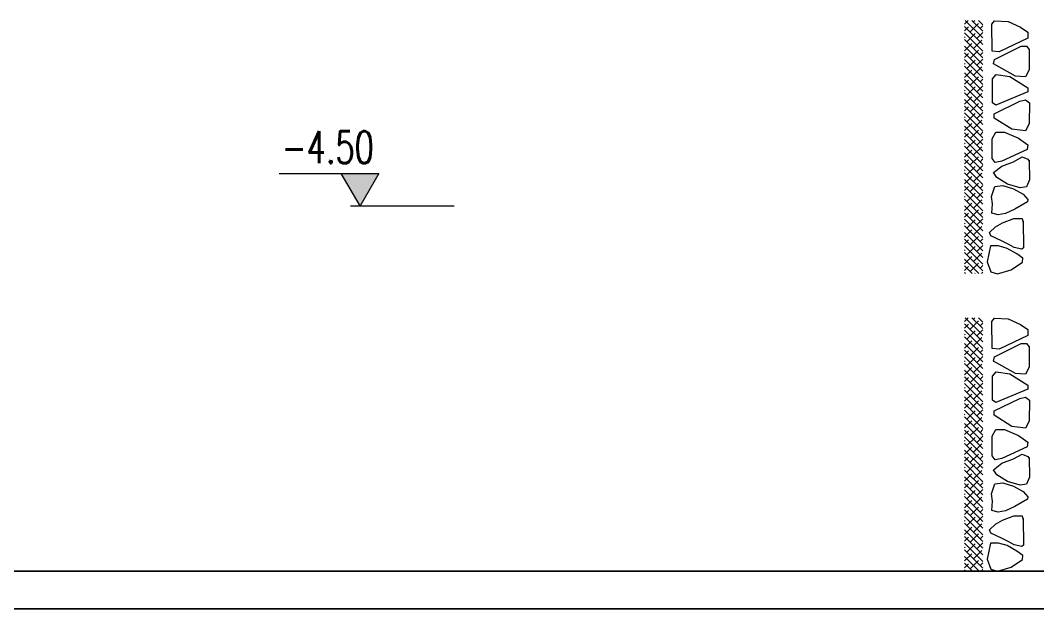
# Model space of a CAD drawing. Header units: inches. Extents: x -7543 to -822, y 102837 to 190349.
# Drawn here: x -828.9764 to -828.8682, y 102836.6651 to 102836.7276 of the extents above; entities that cross this region are included whole.
import ezdxf
from ezdxf.enums import TextEntityAlignment as Align

# ---------------------------------------------------------------- set-up
doc = ezdxf.new("R2010")
doc.units = ezdxf.units.IN
doc.header["$MEASUREMENT"] = 0
doc.layers.add('DUVAR', color=7, linetype='Continuous', lineweight=35, true_color=0xfc4642)
doc.layers.add('ICOL', color=55, linetype='Continuous', lineweight=25)
doc.layers.add('TARAMA', color=8, linetype='Continuous', lineweight=25)
doc.styles.add('KAPı-PEN', font='simplex.shx', dxfattribs={"width": 0.7, "height": 10})

msp = doc.modelspace()

# ---------------------------------------------------------------- hatches: boundary and pattern name
at = {"layer": 'ICOL'}
msp.add_hatch(color=2, dxfattribs=at).paths.add_polyline_path([(-828.93827, 102836.71135), (-828.94227, 102836.71135), (-828.94027, 102836.70788)])

# ---------------------------------------------------------------- linework, layer by layer
at = {"layer": 'DUVAR'}
for p, q in [((-837.60107, 102836.66908), (-821.99356, 102836.66908)), ((-837.60507, 102836.66508), (-821.98956, 102836.66508))]:
    msp.add_line(p, q, dxfattribs=at)
at = {"layer": 'ICOL', "color": 2}
for p, q in [((-828.94888, 102836.71135), (-828.93827, 102836.71135)), ((-828.94027, 102836.70788), (-828.94227, 102836.71135)), ((-828.93827, 102836.71135), (-828.94027, 102836.70788)), ((-828.94127, 102836.70788), (-828.93027, 102836.70788))]:
    msp.add_line(p, q, dxfattribs=at)
at = {"layer": 'TARAMA'}
for p, q in [((-828.87602, 102836.7272), (-828.87561, 102836.72761)), ((-828.87595, 102836.72761), (-828.87407, 102836.72574)), ((-828.87524, 102836.72761), (-828.87407, 102836.72645)), ((-828.87507, 102836.72744), (-828.8749, 102836.72761)), ((-828.87453, 102836.72761), (-828.87407, 102836.72715)), ((-828.87312, 102836.72721), (-828.87281, 102836.72755)), ((-828.87281, 102836.72755), (-828.87138, 102836.72748)), ((-828.87138, 102836.72748), (-828.87006, 102836.72689)), ((-828.87602, 102836.72697), (-828.87407, 102836.72503)), ((-828.87602, 102836.7265), (-828.8756, 102836.72691)), ((-828.87542, 102836.72638), (-828.87454, 102836.72727)), ((-828.87472, 102836.72567), (-828.87407, 102836.72632)), ((-828.87436, 102836.72674), (-828.87407, 102836.72703)), ((-828.87309, 102836.72432), (-828.87312, 102836.72721)), ((-828.87006, 102836.72689), (-828.86928, 102836.72635)), ((-828.86928, 102836.72635), (-828.86928, 102836.72572)), ((-828.87602, 102836.72627), (-828.87407, 102836.72432)), ((-828.87602, 102836.72579), (-828.87595, 102836.72585)), ((-828.87602, 102836.72556), (-828.87407, 102836.72362)), ((-828.87578, 102836.72532), (-828.87489, 102836.72621)), ((-828.87507, 102836.72461), (-828.87419, 102836.7255)), ((-828.86928, 102836.72572), (-828.87232, 102836.72425)), ((-828.87602, 102836.72438), (-828.87525, 102836.72514)), ((-828.87602, 102836.72485), (-828.87407, 102836.72291)), ((-828.87542, 102836.72355), (-828.87454, 102836.72444)), ((-828.87436, 102836.72391), (-828.87407, 102836.7242)), ((-828.87232, 102836.72425), (-828.87309, 102836.72432)), ((-828.87283, 102836.72346), (-828.86999, 102836.72488)), ((-828.86999, 102836.72488), (-828.86941, 102836.72488)), ((-828.86941, 102836.72488), (-828.86915, 102836.72452)), ((-828.86914, 102836.72456), (-828.86913, 102836.72234)), ((-828.87602, 102836.72415), (-828.87407, 102836.7222)), ((-828.87602, 102836.72367), (-828.8756, 102836.72408)), ((-828.87602, 102836.72344), (-828.87407, 102836.7215)), ((-828.87578, 102836.72249), (-828.87489, 102836.72338)), ((-828.87472, 102836.72285), (-828.87407, 102836.72349)), ((-828.87293, 102836.72298), (-828.87283, 102836.72346)), ((-828.87602, 102836.72296), (-828.87595, 102836.72302)), ((-828.87602, 102836.72273), (-828.87407, 102836.72079)), ((-828.87602, 102836.72155), (-828.87525, 102836.72232)), ((-828.87602, 102836.72202), (-828.87407, 102836.72008)), ((-828.87507, 102836.72179), (-828.87419, 102836.72267)), ((-828.87059, 102836.72168), (-828.87293, 102836.72298)), ((-828.86913, 102836.72234), (-828.86953, 102836.7216)), ((-828.87602, 102836.72132), (-828.87407, 102836.71937)), ((-828.87602, 102836.72084), (-828.8756, 102836.72126)), ((-828.87542, 102836.72073), (-828.87454, 102836.72161)), ((-828.87436, 102836.72108), (-828.87407, 102836.72137)), ((-828.87303, 102836.7214), (-828.87265, 102836.72184)), ((-828.87303, 102836.71884), (-828.87303, 102836.7214)), ((-828.87265, 102836.72184), (-828.87119, 102836.72164)), ((-828.87119, 102836.72164), (-828.86927, 102836.72044)), ((-828.86953, 102836.7216), (-828.87059, 102836.72168)), ((-828.87602, 102836.72061), (-828.87407, 102836.71867)), ((-828.87602, 102836.72013), (-828.87595, 102836.72019)), ((-828.87602, 102836.7199), (-828.87407, 102836.71796)), ((-828.87578, 102836.71966), (-828.87489, 102836.72055)), ((-828.87507, 102836.71896), (-828.87419, 102836.71984)), ((-828.87472, 102836.72002), (-828.87407, 102836.72066)), ((-828.86929, 102836.72002), (-828.87269, 102836.71858)), ((-828.86929, 102836.72044), (-828.86929, 102836.72002)), ((-828.87602, 102836.71872), (-828.87525, 102836.71949)), ((-828.87602, 102836.7192), (-828.87407, 102836.71725)), ((-828.87542, 102836.7179), (-828.87454, 102836.71878)), ((-828.87269, 102836.71858), (-828.87303, 102836.71884)), ((-828.87287, 102836.71769), (-828.87013, 102836.71902)), ((-828.87013, 102836.71902), (-828.86953, 102836.71916)), ((-828.86953, 102836.71916), (-828.86911, 102836.71884)), ((-828.86911, 102836.71884), (-828.86915, 102836.71661)), ((-828.87602, 102836.71849), (-828.87407, 102836.71655)), ((-828.87602, 102836.71801), (-828.8756, 102836.71843)), ((-828.87602, 102836.71778), (-828.87407, 102836.71584)), ((-828.87578, 102836.71684), (-828.87489, 102836.71772)), ((-828.87472, 102836.71719), (-828.87407, 102836.71783)), ((-828.87436, 102836.71825), (-828.87407, 102836.71854)), ((-828.87287, 102836.71723), (-828.87287, 102836.71769)), ((-828.87602, 102836.7173), (-828.87595, 102836.71737)), ((-828.87602, 102836.71707), (-828.87407, 102836.71513)), ((-828.87602, 102836.71589), (-828.87525, 102836.71666)), ((-828.87507, 102836.71613), (-828.87419, 102836.71701)), ((-828.87097, 102836.71605), (-828.87287, 102836.71723)), ((-828.86915, 102836.71661), (-828.86953, 102836.71587)), ((-828.87602, 102836.71637), (-828.87407, 102836.71442)), ((-828.87602, 102836.71566), (-828.87407, 102836.71372)), ((-828.87602, 102836.71518), (-828.8756, 102836.7156)), ((-828.87542, 102836.71507), (-828.87454, 102836.71595)), ((-828.87436, 102836.71542), (-828.87407, 102836.71571)), ((-828.87309, 102836.71501), (-828.87269, 102836.71574)), ((-828.87269, 102836.71574), (-828.87175, 102836.71574)), ((-828.87175, 102836.71574), (-828.87029, 102836.71509)), ((-828.86953, 102836.71587), (-828.87097, 102836.71605)), ((-828.87602, 102836.71495), (-828.87407, 102836.71301)), ((-828.87602, 102836.71448), (-828.87595, 102836.71454)), ((-828.87578, 102836.71401), (-828.87489, 102836.71489)), ((-828.87472, 102836.71436), (-828.87407, 102836.715)), ((-828.87307, 102836.71293), (-828.87309, 102836.71501)), ((-828.87029, 102836.71509), (-828.86929, 102836.71437)), ((-828.87602, 102836.71425), (-828.87407, 102836.7123)), ((-828.87602, 102836.71306), (-828.87525, 102836.71383)), ((-828.87602, 102836.71354), (-828.87407, 102836.7116)), ((-828.87507, 102836.7133), (-828.87419, 102836.71418)), ((-828.86937, 102836.71389), (-828.87203, 102836.71263)), ((-828.86929, 102836.71437), (-828.86937, 102836.71389)), ((-828.87602, 102836.71283), (-828.87407, 102836.71089)), ((-828.87602, 102836.71235), (-828.8756, 102836.71277)), ((-828.87542, 102836.71224), (-828.87454, 102836.71312)), ((-828.87436, 102836.71259), (-828.87407, 102836.71288)), ((-828.87274, 102836.71249), (-828.87307, 102836.71293)), ((-828.87203, 102836.71263), (-828.87274, 102836.71249)), ((-828.87203, 102836.71213), (-828.87081, 102836.71259)), ((-828.87081, 102836.71259), (-828.86989, 102836.71311)), ((-828.86989, 102836.71311), (-828.86927, 102836.71287)), ((-828.86927, 102836.71287), (-828.86913, 102836.71265)), ((-828.86913, 102836.71275), (-828.8691, 102836.71065)), ((-828.87602, 102836.71212), (-828.87407, 102836.71018)), ((-828.87602, 102836.71165), (-828.87595, 102836.71171)), ((-828.87602, 102836.71142), (-828.87407, 102836.70948)), ((-828.87578, 102836.71118), (-828.87489, 102836.71206)), ((-828.87507, 102836.71047), (-828.87419, 102836.71136)), ((-828.87472, 102836.71153), (-828.87407, 102836.71218)), ((-828.87295, 102836.71143), (-828.87203, 102836.71213)), ((-828.87257, 102836.71091), (-828.87295, 102836.71143)), ((-828.87602, 102836.71023), (-828.87525, 102836.711)), ((-828.87602, 102836.71071), (-828.87407, 102836.70877)), ((-828.87542, 102836.70941), (-828.87454, 102836.7103)), ((-828.87143, 102836.71021), (-828.87257, 102836.71091)), ((-828.87011, 102836.70981), (-828.87143, 102836.71021)), ((-828.8691, 102836.71065), (-828.86943, 102836.70993)), ((-828.87602, 102836.71), (-828.87407, 102836.70806)), ((-828.87602, 102836.70953), (-828.8756, 102836.70994)), ((-828.87602, 102836.7093), (-828.87407, 102836.70735)), ((-828.87578, 102836.70835), (-828.87489, 102836.70923)), ((-828.87472, 102836.7087), (-828.87407, 102836.70935)), ((-828.87436, 102836.70976), (-828.87407, 102836.71005)), ((-828.87313, 102836.7089), (-828.87279, 102836.70994)), ((-828.87279, 102836.70994), (-828.87195, 102836.71006)), ((-828.87195, 102836.71006), (-828.87079, 102836.70969)), ((-828.87079, 102836.70969), (-828.86977, 102836.70913)), ((-828.86943, 102836.70993), (-828.87011, 102836.70981)), ((-828.86977, 102836.70913), (-828.86927, 102836.70857)), ((-828.87602, 102836.70882), (-828.87595, 102836.70888)), ((-828.87602, 102836.70859), (-828.87407, 102836.70665)), ((-828.87602, 102836.70741), (-828.87525, 102836.70817)), ((-828.87507, 102836.70764), (-828.87419, 102836.70853)), ((-828.87303, 102836.70811), (-828.87313, 102836.7089)), ((-828.87311, 102836.70711), (-828.87303, 102836.70811)), ((-828.86933, 102836.70831), (-828.87065, 102836.70755)), ((-828.86927, 102836.70857), (-828.86933, 102836.70831)), ((-828.87602, 102836.70788), (-828.87407, 102836.70594)), ((-828.87602, 102836.70717), (-828.87407, 102836.70523)), ((-828.87602, 102836.7067), (-828.8756, 102836.70711)), ((-828.87542, 102836.70658), (-828.87454, 102836.70747)), ((-828.87436, 102836.70694), (-828.87407, 102836.70723)), ((-828.87245, 102836.70693), (-828.87311, 102836.70711)), ((-828.87167, 102836.70709), (-828.87245, 102836.70693)), ((-828.87065, 102836.70755), (-828.87167, 102836.70709)), ((-828.87602, 102836.70647), (-828.87407, 102836.70453)), ((-828.87602, 102836.70599), (-828.87595, 102836.70605)), ((-828.87578, 102836.70552), (-828.87489, 102836.70641)), ((-828.87472, 102836.70588), (-828.87407, 102836.70652)), ((-828.87273, 102836.70566), (-828.87199, 102836.70608)), ((-828.87199, 102836.70608), (-828.87077, 102836.70654)), ((-828.87077, 102836.70654), (-828.86989, 102836.70654)), ((-828.86989, 102836.70654), (-828.86979, 102836.70605)), ((-828.86979, 102836.7063), (-828.86975, 102836.70342)), ((-828.87602, 102836.70576), (-828.87407, 102836.70382)), ((-828.87602, 102836.70458), (-828.87525, 102836.70535)), ((-828.87602, 102836.70505), (-828.87407, 102836.70311)), ((-828.87507, 102836.70482), (-828.87419, 102836.7057)), ((-828.87335, 102836.70506), (-828.87273, 102836.70566)), ((-828.87323, 102836.7047), (-828.87335, 102836.70506)), ((-828.8721, 102836.70416), (-828.87323, 102836.7047)), ((-828.87602, 102836.70435), (-828.87407, 102836.7024)), ((-828.87602, 102836.70387), (-828.8756, 102836.70428)), ((-828.87602, 102836.70364), (-828.87407, 102836.7017)), ((-828.87542, 102836.70375), (-828.87454, 102836.70464)), ((-828.87472, 102836.70305), (-828.87407, 102836.70369)), ((-828.87436, 102836.70411), (-828.87407, 102836.7044)), ((-828.87326, 102836.70365), (-828.87343, 102836.70278)), ((-828.87239, 102836.70365), (-828.87326, 102836.70365)), ((-828.87147, 102836.70338), (-828.87239, 102836.70365)), ((-828.87137, 102836.70382), (-828.8721, 102836.70416)), ((-828.87075, 102836.70346), (-828.87137, 102836.70382)), ((-828.87602, 102836.70316), (-828.87595, 102836.70322)), ((-828.87602, 102836.70293), (-828.87407, 102836.70099)), ((-828.87578, 102836.70269), (-828.87489, 102836.70358)), ((-828.87507, 102836.70199), (-828.87419, 102836.70287)), ((-828.87343, 102836.70278), (-828.8736, 102836.70194)), ((-828.87045, 102836.7028), (-828.87147, 102836.70338)), ((-828.86993, 102836.70328), (-828.87075, 102836.70346)), ((-828.8698, 102836.70233), (-828.87045, 102836.7028)), ((-828.86975, 102836.70342), (-828.86993, 102836.70328)), ((-828.87602, 102836.70175), (-828.87525, 102836.70252)), ((-828.87602, 102836.70223), (-828.87451, 102836.70071)), ((-828.87602, 102836.70152), (-828.87521, 102836.70071)), ((-828.87602, 102836.70104), (-828.8756, 102836.70146)), ((-828.87542, 102836.70093), (-828.87454, 102836.70181)), ((-828.87436, 102836.70128), (-828.87407, 102836.70157)), ((-828.8736, 102836.70194), (-828.87323, 102836.70088)), ((-828.87107, 102836.7011), (-828.86985, 102836.7019)), ((-828.86985, 102836.7019), (-828.8698, 102836.70233)), ((-828.87602, 102836.70081), (-828.87592, 102836.70071)), ((-828.87493, 102836.70071), (-828.87489, 102836.70075)), ((-828.87422, 102836.70071), (-828.87407, 102836.70086)), ((-828.87323, 102836.70088), (-828.87251, 102836.70068)), ((-828.87251, 102836.70068), (-828.87107, 102836.7011)), ((-828.87602, 102836.6956), (-828.87561, 102836.69601)), ((-828.87602, 102836.69537), (-828.87407, 102836.69343)), ((-828.87602, 102836.6949), (-828.8756, 102836.69531)), ((-828.87595, 102836.69601), (-828.87407, 102836.69414)), ((-828.87542, 102836.69478), (-828.87454, 102836.69567)), ((-828.87524, 102836.69601), (-828.87407, 102836.69485)), ((-828.87507, 102836.69584), (-828.8749, 102836.69601)), ((-828.87453, 102836.69601), (-828.87407, 102836.69555)), ((-828.87436, 102836.69514), (-828.87407, 102836.69543)), ((-828.87312, 102836.69561), (-828.87281, 102836.69595)), ((-828.87309, 102836.69272), (-828.87312, 102836.69561)), ((-828.87281, 102836.69595), (-828.87138, 102836.69589)), ((-828.87138, 102836.69589), (-828.87006, 102836.69529)), ((-828.87006, 102836.69529), (-828.86928, 102836.69476)), ((-828.87602, 102836.69467), (-828.87407, 102836.69273)), ((-828.87602, 102836.69419), (-828.87595, 102836.69425)), ((-828.87602, 102836.69396), (-828.87407, 102836.69202)), ((-828.87578, 102836.69372), (-828.87489, 102836.69461)), ((-828.87507, 102836.69301), (-828.87419, 102836.6939)), ((-828.87472, 102836.69408), (-828.87407, 102836.69472)), ((-828.86928, 102836.69412), (-828.87232, 102836.69265)), ((-828.86928, 102836.69476), (-828.86928, 102836.69412)), ((-828.87602, 102836.69278), (-828.87525, 102836.69355)), ((-828.87602, 102836.69325), (-828.87407, 102836.69131)), ((-828.87542, 102836.69195), (-828.87454, 102836.69284)), ((-828.87283, 102836.69186), (-828.86999, 102836.69328)), ((-828.86999, 102836.69328), (-828.86941, 102836.69328)), ((-828.86941, 102836.69328), (-828.86915, 102836.69292)), ((-828.86914, 102836.69296), (-828.86913, 102836.69074)), ((-828.87602, 102836.69255), (-828.87407, 102836.6906)), ((-828.87602, 102836.69207), (-828.8756, 102836.69248)), ((-828.87602, 102836.69184), (-828.87407, 102836.6899)), ((-828.87578, 102836.69089), (-828.87489, 102836.69178)), ((-828.87472, 102836.69125), (-828.87407, 102836.69189)), ((-828.87436, 102836.69231), (-828.87407, 102836.6926)), ((-828.87232, 102836.69265), (-828.87309, 102836.69272)), ((-828.87293, 102836.69138), (-828.87283, 102836.69186)), ((-828.87602, 102836.69136), (-828.87595, 102836.69142)), ((-828.87602, 102836.69113), (-828.87407, 102836.68919)), ((-828.87602, 102836.68995), (-828.87525, 102836.69072)), ((-828.87507, 102836.69019), (-828.87419, 102836.69107)), ((-828.87059, 102836.69008), (-828.87293, 102836.69138)), ((-828.86913, 102836.69074), (-828.86953, 102836.69)), ((-828.87602, 102836.69042), (-828.87407, 102836.68848)), ((-828.87602, 102836.68972), (-828.87407, 102836.68778)), ((-828.87602, 102836.68924), (-828.8756, 102836.68966)), ((-828.87542, 102836.68913), (-828.87454, 102836.69001)), ((-828.87436, 102836.68948), (-828.87407, 102836.68977)), ((-828.87303, 102836.6898), (-828.87265, 102836.69024)), ((-828.87303, 102836.68724), (-828.87303, 102836.6898)), ((-828.87265, 102836.69024), (-828.87119, 102836.69004)), ((-828.87119, 102836.69004), (-828.86927, 102836.68884)), ((-828.86953, 102836.69), (-828.87059, 102836.69008)), ((-828.87602, 102836.68901), (-828.87407, 102836.68707)), ((-828.87602, 102836.68853), (-828.87595, 102836.6886)), ((-828.87578, 102836.68807), (-828.87489, 102836.68895)), ((-828.87472, 102836.68842), (-828.87407, 102836.68906)), ((-828.86929, 102836.68884), (-828.86929, 102836.68842)), ((-828.87602, 102836.6883), (-828.87407, 102836.68636)), ((-828.87602, 102836.68712), (-828.87525, 102836.68789)), ((-828.87602, 102836.6876), (-828.87407, 102836.68565)), ((-828.87507, 102836.68736), (-828.87419, 102836.68824)), ((-828.87287, 102836.6861), (-828.87013, 102836.68742)), ((-828.86929, 102836.68842), (-828.87269, 102836.68698)), ((-828.87013, 102836.68742), (-828.86953, 102836.68756)), ((-828.86953, 102836.68756), (-828.86911, 102836.68724)), ((-828.87602, 102836.68689), (-828.87407, 102836.68495)), ((-828.87602, 102836.68641), (-828.8756, 102836.68683)), ((-828.87542, 102836.6863), (-828.87454, 102836.68718)), ((-828.87436, 102836.68665), (-828.87407, 102836.68694)), ((-828.87269, 102836.68698), (-828.87303, 102836.68724)), ((-828.86911, 102836.68724), (-828.86915, 102836.68501)), ((-828.87602, 102836.68618), (-828.87407, 102836.68424)), ((-828.87602, 102836.68571), (-828.87595, 102836.68577)), ((-828.87602, 102836.68548), (-828.87407, 102836.68353)), ((-828.87578, 102836.68524), (-828.87489, 102836.68612)), ((-828.87507, 102836.68453), (-828.87419, 102836.68541)), ((-828.87472, 102836.68559), (-828.87407, 102836.68623)), ((-828.87287, 102836.68564), (-828.87287, 102836.6861)), ((-828.87097, 102836.68445), (-828.87287, 102836.68564)), ((-828.87602, 102836.68429), (-828.87525, 102836.68506)), ((-828.87602, 102836.68477), (-828.87407, 102836.68283)), ((-828.87542, 102836.68347), (-828.87454, 102836.68435)), ((-828.87309, 102836.68341), (-828.87269, 102836.68414)), ((-828.87269, 102836.68414), (-828.87175, 102836.68414)), ((-828.87175, 102836.68414), (-828.87029, 102836.68349)), ((-828.86953, 102836.68427), (-828.87097, 102836.68445)), ((-828.86915, 102836.68501), (-828.86953, 102836.68427)), ((-828.87602, 102836.68406), (-828.87407, 102836.68212)), ((-828.87602, 102836.68358), (-828.8756, 102836.684)), ((-828.87602, 102836.68335), (-828.87407, 102836.68141)), ((-828.87578, 102836.68241), (-828.87489, 102836.68329)), ((-828.87472, 102836.68276), (-828.87407, 102836.68341)), ((-828.87436, 102836.68382), (-828.87407, 102836.68411)), ((-828.87307, 102836.68133), (-828.87309, 102836.68341)), ((-828.87029, 102836.68349), (-828.86929, 102836.68277)), ((-828.87602, 102836.68288), (-828.87595, 102836.68294)), ((-828.87602, 102836.68265), (-828.87407, 102836.6807)), ((-828.87602, 102836.68146), (-828.87525, 102836.68223)), ((-828.87507, 102836.6817), (-828.87419, 102836.68259)), ((-828.86937, 102836.68229), (-828.87203, 102836.68103)), ((-828.86929, 102836.68277), (-828.86937, 102836.68229)), ((-828.87602, 102836.68194), (-828.87407, 102836.68)), ((-828.87602, 102836.68123), (-828.87407, 102836.67929)), ((-828.87602, 102836.68076), (-828.8756, 102836.68117)), ((-828.87542, 102836.68064), (-828.87454, 102836.68152)), ((-828.87436, 102836.68099), (-828.87407, 102836.68128)), ((-828.87274, 102836.68089), (-828.87307, 102836.68133)), ((-828.87203, 102836.68103), (-828.87274, 102836.68089)), ((-828.87203, 102836.68053), (-828.87081, 102836.68099)), ((-828.87081, 102836.68099), (-828.86989, 102836.68151)), ((-828.86989, 102836.68151), (-828.86927, 102836.68127)), ((-828.86927, 102836.68127), (-828.86913, 102836.68105)), ((-828.86913, 102836.68115), (-828.8691, 102836.67905)), ((-828.87602, 102836.68053), (-828.87407, 102836.67858)), ((-828.87602, 102836.68005), (-828.87595, 102836.68011)), ((-828.87602, 102836.67982), (-828.87407, 102836.67788)), ((-828.87578, 102836.67958), (-828.87489, 102836.68046)), ((-828.87472, 102836.67993), (-828.87407, 102836.68058)), ((-828.87295, 102836.67983), (-828.87203, 102836.68053)), ((-828.87257, 102836.67931), (-828.87295, 102836.67983)), ((-828.87602, 102836.67863), (-828.87525, 102836.6794)), ((-828.87602, 102836.67911), (-828.87407, 102836.67717)), ((-828.87507, 102836.67887), (-828.87419, 102836.67976)), ((-828.87143, 102836.67861), (-828.87257, 102836.67931)), ((-828.8691, 102836.67905), (-828.86943, 102836.67833)), ((-828.87602, 102836.6784), (-828.87407, 102836.67646)), ((-828.87602, 102836.67793), (-828.8756, 102836.67834)), ((-828.87602, 102836.6777), (-828.87407, 102836.67575)), ((-828.87542, 102836.67781), (-828.87454, 102836.6787)), ((-828.87472, 102836.6771), (-828.87407, 102836.67775)), ((-828.87436, 102836.67817), (-828.87407, 102836.67846)), ((-828.87313, 102836.6773), (-828.87279, 102836.67834)), ((-828.87279, 102836.67834), (-828.87195, 102836.67846)), ((-828.87195, 102836.67846), (-828.87079, 102836.67809)), ((-828.87011, 102836.67821), (-828.87143, 102836.67861)), ((-828.87079, 102836.67809), (-828.86977, 102836.67753)), ((-828.86943, 102836.67833), (-828.87011, 102836.67821)), ((-828.87602, 102836.67722), (-828.87595, 102836.67728)), ((-828.87602, 102836.67699), (-828.87407, 102836.67505)), ((-828.87602, 102836.67581), (-828.87525, 102836.67657)), ((-828.87578, 102836.67675), (-828.87489, 102836.67764)), ((-828.87507, 102836.67604), (-828.87419, 102836.67693)), ((-828.87303, 102836.67651), (-828.87313, 102836.6773)), ((-828.86933, 102836.67671), (-828.87065, 102836.67595)), ((-828.86977, 102836.67753), (-828.86927, 102836.67697)), ((-828.86927, 102836.67697), (-828.86933, 102836.67671)), ((-828.87602, 102836.67628), (-828.87407, 102836.67434)), ((-828.87602, 102836.67558), (-828.87407, 102836.67363)), ((-828.87602, 102836.6751), (-828.8756, 102836.67551)), ((-828.87542, 102836.67498), (-828.87454, 102836.67587)), ((-828.87436, 102836.67534), (-828.87407, 102836.67563)), ((-828.87311, 102836.67551), (-828.87303, 102836.67651)), ((-828.87245, 102836.67533), (-828.87311, 102836.67551)), ((-828.87167, 102836.67549), (-828.87245, 102836.67533)), ((-828.87065, 102836.67595), (-828.87167, 102836.67549)), ((-828.87602, 102836.67487), (-828.87407, 102836.67293)), ((-828.87602, 102836.67439), (-828.87595, 102836.67445)), ((-828.87578, 102836.67392), (-828.87489, 102836.67481)), ((-828.87472, 102836.67428), (-828.87407, 102836.67492)), ((-828.87273, 102836.67406), (-828.87199, 102836.67448)), ((-828.87199, 102836.67448), (-828.87077, 102836.67494)), ((-828.87077, 102836.67494), (-828.86989, 102836.67494)), ((-828.86989, 102836.67494), (-828.86979, 102836.67445)), ((-828.86979, 102836.6747), (-828.86975, 102836.67182)), ((-828.87602, 102836.67416), (-828.87407, 102836.67222)), ((-828.87602, 102836.67298), (-828.87525, 102836.67375)), ((-828.87602, 102836.67345), (-828.87407, 102836.67151)), ((-828.87507, 102836.67322), (-828.87419, 102836.6741)), ((-828.87335, 102836.67346), (-828.87273, 102836.67406)), ((-828.87323, 102836.6731), (-828.87335, 102836.67346)), ((-828.87602, 102836.67275), (-828.87407, 102836.6708)), ((-828.87602, 102836.67227), (-828.8756, 102836.67269)), ((-828.87542, 102836.67216), (-828.87454, 102836.67304)), ((-828.87436, 102836.67251), (-828.87407, 102836.6728)), ((-828.8721, 102836.67256), (-828.87323, 102836.6731)), ((-828.87137, 102836.67222), (-828.8721, 102836.67256)), ((-828.87602, 102836.67204), (-828.87407, 102836.6701)), ((-828.87602, 102836.67156), (-828.87595, 102836.67162)), ((-828.87602, 102836.67133), (-828.87407, 102836.66939)), ((-828.87578, 102836.67109), (-828.87489, 102836.67198)), ((-828.87507, 102836.67039), (-828.87419, 102836.67127)), ((-828.87472, 102836.67145), (-828.87407, 102836.67209)), ((-828.87343, 102836.67118), (-828.8736, 102836.67035)), ((-828.87326, 102836.67205), (-828.87343, 102836.67118)), ((-828.87239, 102836.67205), (-828.87326, 102836.67205)), ((-828.87147, 102836.67179), (-828.87239, 102836.67205)), ((-828.87045, 102836.67121), (-828.87147, 102836.67179)), ((-828.87075, 102836.67186), (-828.87137, 102836.67222)), ((-828.86993, 102836.67168), (-828.87075, 102836.67186)), ((-828.8698, 102836.67073), (-828.87045, 102836.67121)), ((-828.86975, 102836.67182), (-828.86993, 102836.67168)), ((-828.87602, 102836.67015), (-828.87525, 102836.67092)), ((-828.87602, 102836.67063), (-828.87451, 102836.66912)), ((-828.87542, 102836.66933), (-828.87454, 102836.67021)), ((-828.8736, 102836.67035), (-828.87323, 102836.66928)), ((-828.87107, 102836.6695), (-828.86985, 102836.67031)), ((-828.86985, 102836.67031), (-828.8698, 102836.67073)), ((-828.87602, 102836.66992), (-828.87521, 102836.66912)), ((-828.87602, 102836.66944), (-828.8756, 102836.66986)), ((-828.87602, 102836.66921), (-828.87592, 102836.66912)), ((-828.87493, 102836.66912), (-828.87489, 102836.66915)), ((-828.87436, 102836.66968), (-828.87407, 102836.66997)), ((-828.87422, 102836.66912), (-828.87407, 102836.66926)), ((-828.87323, 102836.66928), (-828.87251, 102836.66908)), ((-828.87251, 102836.66908), (-828.87107, 102836.6695))]:
    msp.add_line(p, q, dxfattribs=at)

# ---------------------------------------------------------------- texts
at = {"layer": 'ICOL', "color": 2, "style": 'KAPı-PEN', "width": 0.7}
msp.add_attdef('-4.50', text='+17.50', height=0.0034, dxfattribs=at).set_placement((-828.9437, 102836.71242), align=Align.CENTER)

doc.saveas('drawing.dxf')
